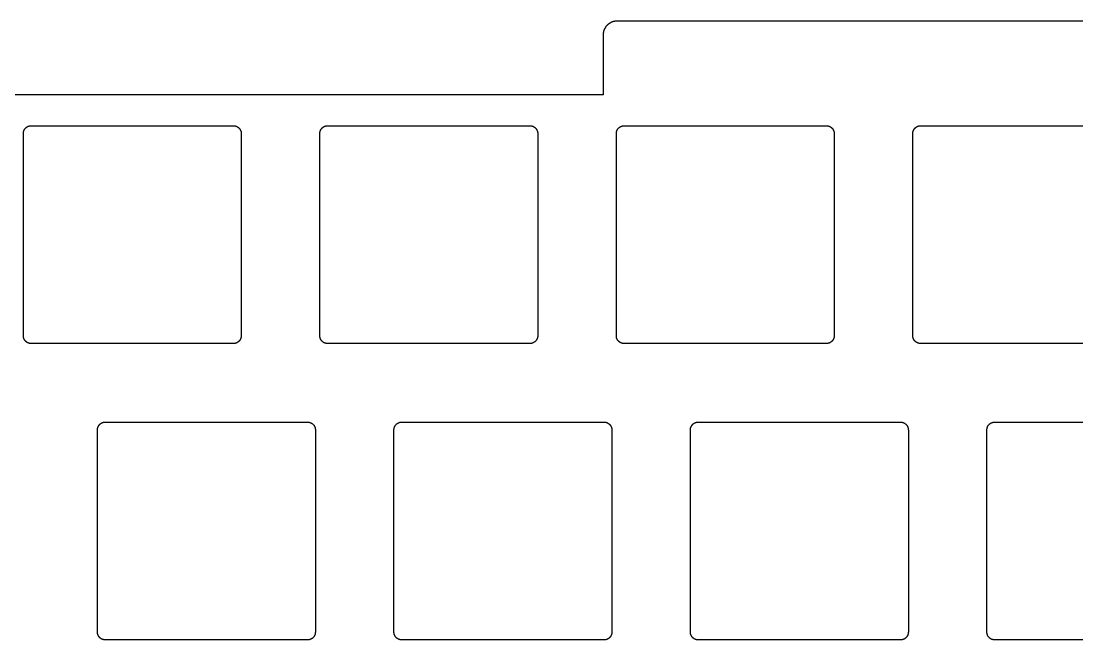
# Model space of a CAD drawing. Header units: millimetres. Extents: x 1 to 266, y -4 to 81.
# Drawn here: x 135.8 to 203.7, y 40.9 to 80.7 of the extents above; entities that cross this region are included whole.
import ezdxf

# ---------------------------------------------------------------- set-up
doc = ezdxf.new("R2010")
doc.units = ezdxf.units.MM
doc.layers.add('Layer 01', color=18, linetype='Continuous', true_color=0x000000)

msp = doc.modelspace()

# ---------------------------------------------------------------- linework, layer by layer
at = {"layer": 'Layer 01'}
for points in [[(174.12, 80.658), (174.101, 80.657), (174.08, 80.657), (174.06, 80.655), (174.04, 80.654), (174.019, 80.652), (173.998, 80.649), (173.978, 80.646), (173.957, 80.642), (173.936, 80.638), (173.915, 80.634), (173.894, 80.629), (173.873, 80.623), (173.852, 80.616), (173.831, 80.61), (173.81, 80.602), (173.789, 80.594), (173.768, 80.586), (173.748, 80.577), (173.727, 80.567), (173.707, 80.557), (173.687, 80.546), (173.667, 80.535), (173.647, 80.523), (173.628, 80.511), (173.609, 80.498), (173.59, 80.485), (173.571, 80.471), (173.553, 80.456), (173.535, 80.441), (173.518, 80.426), (173.501, 80.41), (173.484, 80.394), (173.468, 80.377), (173.452, 80.36), (173.437, 80.343), (173.422, 80.325), (173.407, 80.307), (173.393, 80.288), (173.38, 80.269), (173.367, 80.25), (173.355, 80.231), (173.343, 80.211), (173.332, 80.191), (173.321, 80.171), (173.311, 80.151), (173.301, 80.13), (173.292, 80.11), (173.284, 80.089), (173.276, 80.068), (173.268, 80.047), (173.262, 80.026), (173.255, 80.005), (173.25, 79.984), (173.244, 79.963), (173.24, 79.942), (173.236, 79.921), (173.232, 79.9), (173.229, 79.88), (173.226, 79.859), (173.224, 79.838), (173.223, 79.818), (173.221, 79.798), (173.221, 79.777), (173.221, 79.758)], [(237.121, 80.658), (174.12, 80.658)], [(173.221, 79.758), (173.221, 75.928), (93.671, 75.928), (93.671, 79.758)], [(135.971, 73.432), (135.971, 73.444), (135.972, 73.456), (135.972, 73.468), (135.974, 73.481), (135.975, 73.493), (135.977, 73.505), (135.979, 73.517), (135.981, 73.529), (135.983, 73.541), (135.986, 73.553), (135.989, 73.565), (135.993, 73.577), (135.996, 73.589), (136, 73.6), (136.005, 73.612), (136.009, 73.623), (136.014, 73.634), (136.019, 73.645), (136.024, 73.656), (136.03, 73.667), (136.035, 73.677), (136.042, 73.688), (136.048, 73.698), (136.055, 73.708), (136.062, 73.719), (136.069, 73.729), (136.076, 73.739), (136.084, 73.748), (136.092, 73.758), (136.101, 73.767), (136.109, 73.776), (136.117, 73.785), (136.126, 73.794), (136.135, 73.802), (136.144, 73.81), (136.154, 73.818), (136.163, 73.826), (136.173, 73.833), (136.183, 73.84), (136.193, 73.847), (136.203, 73.854), (136.214, 73.86), (136.224, 73.866), (136.235, 73.872), (136.246, 73.878), (136.257, 73.883), (136.268, 73.889), (136.28, 73.894), (136.291, 73.898), (136.303, 73.902), (136.314, 73.906), (136.326, 73.91), (136.337, 73.914), (136.349, 73.917), (136.361, 73.92), (136.373, 73.922), (136.385, 73.924), (136.397, 73.926), (136.409, 73.928), (136.421, 73.929), (136.434, 73.93), (136.446, 73.931), (136.458, 73.931), (136.471, 73.932)], [(135.971, 72.935), (135.971, 73.432)], [(136.471, 73.932), (149.47, 73.932)], [(149.47, 73.932), (149.483, 73.931), (149.495, 73.931), (149.507, 73.93), (149.52, 73.929), (149.532, 73.928), (149.544, 73.926), (149.556, 73.924), (149.568, 73.922), (149.58, 73.919), (149.592, 73.916), (149.604, 73.913), (149.616, 73.91), (149.628, 73.906), (149.639, 73.902), (149.651, 73.898), (149.662, 73.894), (149.673, 73.889), (149.684, 73.884), (149.695, 73.879), (149.706, 73.873), (149.716, 73.867), (149.727, 73.861), (149.737, 73.855), (149.747, 73.848), (149.758, 73.841), (149.768, 73.834), (149.777, 73.826), (149.787, 73.818), (149.797, 73.81), (149.806, 73.802), (149.815, 73.794), (149.824, 73.785), (149.833, 73.776), (149.841, 73.768), (149.849, 73.758), (149.857, 73.749), (149.864, 73.739), (149.872, 73.73), (149.879, 73.72), (149.886, 73.71), (149.893, 73.699), (149.899, 73.689), (149.905, 73.678), (149.911, 73.667), (149.917, 73.656), (149.922, 73.645), (149.928, 73.634), (149.932, 73.623), (149.937, 73.612), (149.941, 73.6), (149.945, 73.589), (149.949, 73.577), (149.953, 73.565), (149.956, 73.554), (149.958, 73.542), (149.961, 73.53), (149.963, 73.518), (149.965, 73.506), (149.967, 73.494), (149.968, 73.481), (149.969, 73.469), (149.97, 73.457), (149.97, 73.444), (149.97, 73.432)], [(149.97, 73.432), (149.97, 60.432)], [(155.021, 73.432), (155.021, 73.444), (155.022, 73.456), (155.022, 73.468), (155.024, 73.481), (155.025, 73.493), (155.027, 73.505), (155.029, 73.517), (155.031, 73.529), (155.033, 73.541), (155.036, 73.553), (155.039, 73.565), (155.043, 73.577), (155.046, 73.589), (155.05, 73.6), (155.055, 73.612), (155.059, 73.623), (155.064, 73.634), (155.069, 73.645), (155.074, 73.656), (155.08, 73.667), (155.085, 73.677), (155.092, 73.688), (155.098, 73.698), (155.105, 73.708), (155.112, 73.719), (155.119, 73.729), (155.126, 73.739), (155.134, 73.748), (155.142, 73.758), (155.151, 73.767), (155.159, 73.776), (155.167, 73.785), (155.176, 73.794), (155.185, 73.802), (155.194, 73.81), (155.204, 73.818), (155.213, 73.826), (155.223, 73.833), (155.233, 73.84), (155.243, 73.847), (155.253, 73.854), (155.264, 73.86), (155.274, 73.866), (155.285, 73.872), (155.296, 73.878), (155.307, 73.883), (155.318, 73.889), (155.33, 73.894), (155.341, 73.898), (155.353, 73.902), (155.364, 73.906), (155.376, 73.91), (155.387, 73.914), (155.399, 73.917), (155.411, 73.92), (155.423, 73.922), (155.435, 73.924), (155.447, 73.926), (155.459, 73.928), (155.471, 73.929), (155.484, 73.93), (155.496, 73.931), (155.508, 73.931), (155.521, 73.932)], [(155.021, 72.935), (155.021, 73.432)], [(155.521, 73.932), (168.52, 73.932)], [(168.52, 73.932), (168.533, 73.931), (168.545, 73.931), (168.557, 73.93), (168.57, 73.929), (168.582, 73.928), (168.594, 73.926), (168.606, 73.924), (168.618, 73.922), (168.63, 73.919), (168.642, 73.916), (168.654, 73.913), (168.666, 73.91), (168.678, 73.906), (168.689, 73.902), (168.701, 73.898), (168.712, 73.894), (168.723, 73.889), (168.734, 73.884), (168.745, 73.879), (168.756, 73.873), (168.766, 73.867), (168.777, 73.861), (168.787, 73.855), (168.797, 73.848), (168.808, 73.841), (168.818, 73.834), (168.827, 73.826), (168.837, 73.818), (168.847, 73.81), (168.856, 73.802), (168.865, 73.794), (168.874, 73.785), (168.883, 73.776), (168.891, 73.768), (168.899, 73.758), (168.907, 73.749), (168.914, 73.739), (168.922, 73.73), (168.929, 73.72), (168.936, 73.71), (168.943, 73.699), (168.949, 73.689), (168.955, 73.678), (168.961, 73.667), (168.967, 73.656), (168.972, 73.645), (168.978, 73.634), (168.982, 73.623), (168.987, 73.612), (168.991, 73.6), (168.995, 73.589), (168.999, 73.577), (169.003, 73.565), (169.006, 73.554), (169.008, 73.542), (169.011, 73.53), (169.013, 73.518), (169.015, 73.506), (169.017, 73.494), (169.018, 73.481), (169.019, 73.469), (169.02, 73.457), (169.02, 73.444), (169.02, 73.432)], [(169.02, 73.432), (169.02, 60.432)], [(174.071, 73.432), (174.071, 73.443), (174.072, 73.455), (174.072, 73.467), (174.073, 73.478), (174.074, 73.49), (174.076, 73.502), (174.078, 73.513), (174.08, 73.525), (174.082, 73.536), (174.085, 73.547), (174.087, 73.559), (174.091, 73.57), (174.094, 73.581), (174.098, 73.592), (174.102, 73.604), (174.106, 73.616), (174.111, 73.627), (174.116, 73.639), (174.121, 73.65), (174.127, 73.662), (174.133, 73.673), (174.139, 73.684), (174.146, 73.695), (174.152, 73.705), (174.16, 73.716), (174.167, 73.726), (174.175, 73.737), (174.183, 73.747), (174.191, 73.757), (174.2, 73.767), (174.209, 73.776), (174.217, 73.785), (174.226, 73.794), (174.236, 73.803), (174.245, 73.811), (174.255, 73.819), (174.265, 73.827), (174.275, 73.835), (174.285, 73.842), (174.295, 73.849), (174.306, 73.856), (174.317, 73.862), (174.328, 73.869), (174.34, 73.875), (174.351, 73.881), (174.364, 73.886), (174.376, 73.892), (174.387, 73.896), (174.398, 73.901), (174.409, 73.905), (174.42, 73.908), (174.431, 73.912), (174.443, 73.915), (174.454, 73.918), (174.465, 73.92), (174.477, 73.923), (174.488, 73.925), (174.5, 73.927), (174.512, 73.928), (174.523, 73.929), (174.535, 73.93), (174.547, 73.931), (174.559, 73.931), (174.571, 73.932)], [(174.071, 72.935), (174.071, 73.432)], [(174.571, 73.932), (187.57, 73.932)], [(187.57, 73.932), (187.583, 73.931), (187.595, 73.931), (187.607, 73.93), (187.62, 73.929), (187.632, 73.928), (187.644, 73.926), (187.656, 73.924), (187.668, 73.922), (187.68, 73.919), (187.692, 73.916), (187.704, 73.913), (187.716, 73.91), (187.728, 73.906), (187.739, 73.902), (187.751, 73.898), (187.762, 73.894), (187.773, 73.889), (187.784, 73.884), (187.795, 73.879), (187.806, 73.873), (187.816, 73.867), (187.827, 73.861), (187.837, 73.855), (187.847, 73.848), (187.858, 73.841), (187.868, 73.834), (187.877, 73.826), (187.887, 73.818), (187.897, 73.81), (187.906, 73.802), (187.915, 73.794), (187.924, 73.785), (187.933, 73.776), (187.941, 73.768), (187.949, 73.758), (187.957, 73.749), (187.964, 73.739), (187.972, 73.73), (187.979, 73.72), (187.986, 73.71), (187.993, 73.699), (187.999, 73.689), (188.005, 73.678), (188.011, 73.667), (188.017, 73.656), (188.022, 73.645), (188.028, 73.634), (188.032, 73.623), (188.037, 73.612), (188.041, 73.6), (188.045, 73.589), (188.049, 73.577), (188.053, 73.565), (188.056, 73.554), (188.058, 73.542), (188.061, 73.53), (188.063, 73.518), (188.065, 73.506), (188.067, 73.494), (188.068, 73.481), (188.069, 73.469), (188.07, 73.457), (188.07, 73.444), (188.07, 73.432)], [(188.07, 73.432), (188.07, 60.432)], [(193.121, 73.432), (193.121, 73.443), (193.122, 73.455), (193.122, 73.467), (193.123, 73.478), (193.124, 73.49), (193.126, 73.502), (193.128, 73.513), (193.13, 73.525), (193.132, 73.536), (193.135, 73.547), (193.137, 73.559), (193.141, 73.57), (193.144, 73.581), (193.148, 73.592), (193.152, 73.604), (193.156, 73.616), (193.161, 73.627), (193.166, 73.639), (193.171, 73.65), (193.177, 73.662), (193.183, 73.673), (193.189, 73.684), (193.196, 73.695), (193.202, 73.705), (193.21, 73.716), (193.217, 73.726), (193.225, 73.737), (193.233, 73.747), (193.241, 73.757), (193.25, 73.767), (193.259, 73.776), (193.267, 73.785), (193.276, 73.794), (193.286, 73.803), (193.295, 73.811), (193.305, 73.819), (193.315, 73.827), (193.325, 73.835), (193.335, 73.842), (193.345, 73.849), (193.356, 73.856), (193.367, 73.862), (193.378, 73.869), (193.39, 73.875), (193.401, 73.881), (193.414, 73.886), (193.426, 73.892), (193.437, 73.896), (193.448, 73.901), (193.459, 73.905), (193.47, 73.908), (193.481, 73.912), (193.493, 73.915), (193.504, 73.918), (193.515, 73.92), (193.527, 73.923), (193.538, 73.925), (193.55, 73.927), (193.562, 73.928), (193.573, 73.929), (193.585, 73.93), (193.597, 73.931), (193.609, 73.931), (193.621, 73.932)], [(193.121, 72.935), (193.121, 73.432)], [(193.621, 73.932), (206.62, 73.932)], [(135.971, 60.929), (135.971, 72.935)], [(155.021, 60.929), (155.021, 72.935)], [(174.071, 60.929), (174.071, 72.935)], [(193.121, 60.929), (193.121, 72.935)], [(135.971, 60.432), (135.971, 60.929)], [(136.471, 59.932), (136.459, 59.933), (136.446, 59.933), (136.434, 59.934), (136.422, 59.935), (136.41, 59.936), (136.398, 59.938), (136.385, 59.94), (136.373, 59.942), (136.361, 59.945), (136.349, 59.948), (136.337, 59.951), (136.326, 59.954), (136.314, 59.958), (136.302, 59.962), (136.291, 59.966), (136.28, 59.97), (136.269, 59.975), (136.257, 59.98), (136.247, 59.985), (136.236, 59.991), (136.225, 59.997), (136.215, 60.003), (136.204, 60.009), (136.194, 60.016), (136.184, 60.023), (136.174, 60.03), (136.164, 60.038), (136.154, 60.046), (136.145, 60.054), (136.135, 60.062), (136.126, 60.07), (136.117, 60.079), (136.109, 60.088), (136.101, 60.096), (136.093, 60.106), (136.085, 60.115), (136.077, 60.125), (136.07, 60.134), (136.062, 60.144), (136.056, 60.154), (136.049, 60.165), (136.042, 60.175), (136.036, 60.186), (136.03, 60.197), (136.025, 60.208), (136.019, 60.219), (136.014, 60.23), (136.009, 60.241), (136.004, 60.252), (136, 60.264), (135.996, 60.275), (135.992, 60.287), (135.989, 60.299), (135.986, 60.31), (135.983, 60.322), (135.981, 60.334), (135.978, 60.346), (135.976, 60.358), (135.975, 60.37), (135.973, 60.383), (135.972, 60.395), (135.972, 60.407), (135.971, 60.42), (135.971, 60.432)], [(149.97, 60.432), (149.97, 60.42), (149.97, 60.408), (149.969, 60.396), (149.968, 60.383), (149.967, 60.371), (149.965, 60.359), (149.963, 60.347), (149.961, 60.335), (149.958, 60.323), (149.955, 60.311), (149.952, 60.299), (149.949, 60.287), (149.945, 60.275), (149.941, 60.264), (149.937, 60.252), (149.932, 60.241), (149.928, 60.23), (149.923, 60.219), (149.917, 60.208), (149.912, 60.197), (149.906, 60.187), (149.9, 60.176), (149.894, 60.166), (149.887, 60.156), (149.88, 60.145), (149.873, 60.135), (149.865, 60.125), (149.857, 60.116), (149.849, 60.106), (149.841, 60.097), (149.833, 60.088), (149.824, 60.079), (149.815, 60.07), (149.806, 60.062), (149.797, 60.054), (149.788, 60.046), (149.778, 60.038), (149.769, 60.031), (149.759, 60.024), (149.749, 60.017), (149.738, 60.01), (149.728, 60.004), (149.717, 59.998), (149.706, 59.992), (149.695, 59.986), (149.684, 59.981), (149.673, 59.975), (149.662, 59.97), (149.65, 59.966), (149.639, 59.962), (149.627, 59.958), (149.616, 59.954), (149.604, 59.95), (149.592, 59.947), (149.581, 59.944), (149.569, 59.942), (149.557, 59.94), (149.545, 59.938), (149.532, 59.936), (149.52, 59.935), (149.508, 59.934), (149.496, 59.933), (149.483, 59.933), (149.47, 59.932)], [(155.021, 60.432), (155.021, 60.929)], [(155.521, 59.932), (155.509, 59.933), (155.496, 59.933), (155.484, 59.934), (155.472, 59.935), (155.46, 59.936), (155.448, 59.938), (155.435, 59.94), (155.423, 59.942), (155.411, 59.945), (155.399, 59.948), (155.387, 59.951), (155.376, 59.954), (155.364, 59.958), (155.352, 59.962), (155.341, 59.966), (155.33, 59.97), (155.319, 59.975), (155.307, 59.98), (155.297, 59.985), (155.286, 59.991), (155.275, 59.997), (155.265, 60.003), (155.254, 60.009), (155.244, 60.016), (155.234, 60.023), (155.224, 60.03), (155.214, 60.038), (155.204, 60.046), (155.195, 60.054), (155.185, 60.062), (155.176, 60.07), (155.167, 60.079), (155.159, 60.088), (155.151, 60.096), (155.143, 60.106), (155.135, 60.115), (155.127, 60.125), (155.12, 60.134), (155.112, 60.144), (155.106, 60.154), (155.099, 60.165), (155.092, 60.175), (155.086, 60.186), (155.08, 60.197), (155.075, 60.208), (155.069, 60.219), (155.064, 60.23), (155.059, 60.241), (155.054, 60.252), (155.05, 60.264), (155.046, 60.275), (155.042, 60.287), (155.039, 60.299), (155.036, 60.31), (155.033, 60.322), (155.031, 60.334), (155.028, 60.346), (155.026, 60.358), (155.025, 60.37), (155.023, 60.383), (155.022, 60.395), (155.022, 60.407), (155.021, 60.42), (155.021, 60.432)], [(169.02, 60.432), (169.02, 60.42), (169.02, 60.408), (169.019, 60.396), (169.018, 60.383), (169.017, 60.371), (169.015, 60.359), (169.013, 60.347), (169.011, 60.335), (169.008, 60.323), (169.005, 60.311), (169.002, 60.299), (168.999, 60.287), (168.995, 60.275), (168.991, 60.264), (168.987, 60.252), (168.982, 60.241), (168.978, 60.23), (168.973, 60.219), (168.967, 60.208), (168.962, 60.197), (168.956, 60.187), (168.95, 60.176), (168.944, 60.166), (168.937, 60.156), (168.93, 60.145), (168.923, 60.135), (168.915, 60.125), (168.907, 60.116), (168.899, 60.106), (168.891, 60.097), (168.883, 60.088), (168.874, 60.079), (168.865, 60.07), (168.856, 60.062), (168.847, 60.054), (168.838, 60.046), (168.828, 60.038), (168.819, 60.031), (168.809, 60.024), (168.799, 60.017), (168.788, 60.01), (168.778, 60.004), (168.767, 59.998), (168.756, 59.992), (168.745, 59.986), (168.734, 59.981), (168.723, 59.975), (168.712, 59.97), (168.7, 59.966), (168.689, 59.962), (168.677, 59.958), (168.666, 59.954), (168.654, 59.95), (168.642, 59.947), (168.631, 59.944), (168.619, 59.942), (168.607, 59.94), (168.595, 59.938), (168.582, 59.936), (168.57, 59.935), (168.558, 59.934), (168.546, 59.933), (168.533, 59.933), (168.52, 59.932)], [(174.071, 60.432), (174.071, 60.929)], [(174.571, 59.932), (174.559, 59.933), (174.546, 59.933), (174.534, 59.934), (174.522, 59.935), (174.51, 59.936), (174.498, 59.938), (174.485, 59.94), (174.473, 59.942), (174.461, 59.945), (174.449, 59.948), (174.437, 59.951), (174.426, 59.954), (174.414, 59.958), (174.402, 59.962), (174.391, 59.966), (174.38, 59.97), (174.369, 59.975), (174.357, 59.98), (174.347, 59.985), (174.336, 59.991), (174.325, 59.997), (174.315, 60.003), (174.304, 60.009), (174.294, 60.016), (174.284, 60.023), (174.274, 60.03), (174.264, 60.038), (174.254, 60.046), (174.245, 60.054), (174.235, 60.062), (174.226, 60.07), (174.217, 60.079), (174.209, 60.088), (174.201, 60.096), (174.193, 60.106), (174.185, 60.115), (174.177, 60.125), (174.17, 60.134), (174.162, 60.144), (174.156, 60.154), (174.149, 60.165), (174.142, 60.175), (174.136, 60.186), (174.13, 60.197), (174.125, 60.208), (174.119, 60.219), (174.114, 60.23), (174.109, 60.241), (174.104, 60.252), (174.1, 60.264), (174.096, 60.275), (174.092, 60.287), (174.089, 60.299), (174.086, 60.31), (174.083, 60.322), (174.081, 60.334), (174.078, 60.346), (174.076, 60.358), (174.075, 60.37), (174.073, 60.383), (174.072, 60.395), (174.072, 60.407), (174.071, 60.42), (174.071, 60.432)], [(188.07, 60.432), (188.07, 60.42), (188.07, 60.408), (188.069, 60.396), (188.068, 60.383), (188.067, 60.371), (188.065, 60.359), (188.063, 60.347), (188.061, 60.335), (188.058, 60.323), (188.055, 60.311), (188.052, 60.299), (188.049, 60.287), (188.045, 60.275), (188.041, 60.264), (188.037, 60.252), (188.032, 60.241), (188.028, 60.23), (188.023, 60.219), (188.017, 60.208), (188.012, 60.197), (188.006, 60.187), (188, 60.176), (187.994, 60.166), (187.987, 60.156), (187.98, 60.145), (187.973, 60.135), (187.965, 60.125), (187.957, 60.116), (187.949, 60.106), (187.941, 60.097), (187.933, 60.088), (187.924, 60.079), (187.915, 60.07), (187.906, 60.062), (187.897, 60.054), (187.888, 60.046), (187.878, 60.038), (187.869, 60.031), (187.859, 60.024), (187.849, 60.017), (187.838, 60.01), (187.828, 60.004), (187.817, 59.998), (187.806, 59.992), (187.795, 59.986), (187.784, 59.981), (187.773, 59.975), (187.762, 59.97), (187.75, 59.966), (187.739, 59.962), (187.727, 59.958), (187.716, 59.954), (187.704, 59.95), (187.692, 59.947), (187.681, 59.944), (187.669, 59.942), (187.657, 59.94), (187.645, 59.938), (187.632, 59.936), (187.62, 59.935), (187.608, 59.934), (187.596, 59.933), (187.583, 59.933), (187.57, 59.932)], [(193.121, 60.432), (193.121, 60.929)], [(193.621, 59.932), (193.609, 59.933), (193.598, 59.933), (193.586, 59.934), (193.574, 59.935), (193.563, 59.936), (193.551, 59.937), (193.539, 59.939), (193.528, 59.941), (193.516, 59.943), (193.505, 59.946), (193.494, 59.949), (193.483, 59.952), (193.471, 59.955), (193.46, 59.959), (193.449, 59.963), (193.437, 59.968), (193.425, 59.972), (193.414, 59.977), (193.402, 59.983), (193.391, 59.988), (193.38, 59.994), (193.369, 60), (193.358, 60.007), (193.347, 60.014), (193.337, 60.021), (193.326, 60.028), (193.316, 60.036), (193.306, 60.044), (193.296, 60.053), (193.286, 60.061), (193.277, 60.07), (193.267, 60.079), (193.259, 60.088), (193.25, 60.097), (193.242, 60.107), (193.234, 60.116), (193.226, 60.126), (193.218, 60.136), (193.211, 60.146), (193.204, 60.157), (193.197, 60.168), (193.19, 60.178), (193.184, 60.19), (193.178, 60.201), (193.172, 60.213), (193.166, 60.225), (193.161, 60.237), (193.156, 60.248), (193.152, 60.259), (193.148, 60.27), (193.144, 60.281), (193.141, 60.293), (193.138, 60.304), (193.135, 60.315), (193.132, 60.327), (193.13, 60.338), (193.128, 60.35), (193.126, 60.361), (193.124, 60.373), (193.123, 60.385), (193.122, 60.397), (193.122, 60.408), (193.121, 60.42), (193.121, 60.432)], [(149.47, 59.932), (136.471, 59.932)], [(168.52, 59.932), (155.521, 59.932)], [(187.57, 59.932), (174.571, 59.932)], [(206.62, 59.932), (193.621, 59.932)], [(140.732, 54.382), (140.732, 54.394), (140.733, 54.406), (140.734, 54.418), (140.735, 54.431), (140.736, 54.443), (140.738, 54.455), (140.74, 54.467), (140.742, 54.479), (140.745, 54.491), (140.747, 54.503), (140.751, 54.515), (140.754, 54.527), (140.758, 54.539), (140.762, 54.55), (140.766, 54.562), (140.77, 54.573), (140.775, 54.584), (140.78, 54.595), (140.785, 54.606), (140.791, 54.617), (140.797, 54.627), (140.803, 54.638), (140.809, 54.648), (140.816, 54.658), (140.823, 54.669), (140.83, 54.679), (140.838, 54.689), (140.845, 54.698), (140.853, 54.708), (140.862, 54.717), (140.87, 54.726), (140.879, 54.735), (140.887, 54.744), (140.896, 54.752), (140.905, 54.76), (140.915, 54.768), (140.924, 54.776), (140.934, 54.783), (140.944, 54.79), (140.954, 54.797), (140.965, 54.804), (140.975, 54.81), (140.986, 54.816), (140.996, 54.822), (141.007, 54.828), (141.018, 54.833), (141.03, 54.839), (141.041, 54.844), (141.052, 54.848), (141.064, 54.852), (141.075, 54.856), (141.087, 54.86), (141.099, 54.864), (141.11, 54.867), (141.122, 54.87), (141.134, 54.872), (141.146, 54.874), (141.158, 54.876), (141.17, 54.878), (141.183, 54.879), (141.195, 54.88), (141.207, 54.881), (141.22, 54.881), (141.232, 54.882)], [(140.732, 53.892), (140.732, 54.382)], [(141.232, 54.882), (154.233, 54.882)], [(154.233, 54.882), (154.245, 54.881), (154.257, 54.881), (154.27, 54.88), (154.282, 54.879), (154.294, 54.878), (154.306, 54.876), (154.319, 54.874), (154.331, 54.872), (154.343, 54.869), (154.355, 54.866), (154.366, 54.863), (154.378, 54.86), (154.39, 54.856), (154.401, 54.852), (154.413, 54.848), (154.424, 54.844), (154.435, 54.839), (154.446, 54.834), (154.457, 54.829), (154.468, 54.823), (154.479, 54.817), (154.489, 54.811), (154.5, 54.805), (154.51, 54.798), (154.52, 54.791), (154.53, 54.784), (154.54, 54.776), (154.55, 54.768), (154.559, 54.76), (154.569, 54.752), (154.578, 54.744), (154.586, 54.735), (154.595, 54.726), (154.603, 54.718), (154.611, 54.708), (154.619, 54.699), (154.627, 54.689), (154.634, 54.68), (154.641, 54.67), (154.648, 54.66), (154.655, 54.649), (154.662, 54.639), (154.668, 54.628), (154.674, 54.617), (154.679, 54.606), (154.685, 54.595), (154.69, 54.584), (154.695, 54.573), (154.699, 54.562), (154.704, 54.55), (154.708, 54.539), (154.711, 54.527), (154.715, 54.515), (154.718, 54.504), (154.721, 54.492), (154.723, 54.48), (154.726, 54.468), (154.728, 54.456), (154.729, 54.444), (154.731, 54.431), (154.732, 54.419), (154.732, 54.407), (154.733, 54.394), (154.733, 54.382)], [(154.733, 54.382), (154.733, 53.889)], [(159.782, 54.382), (159.782, 54.394), (159.783, 54.406), (159.784, 54.418), (159.785, 54.431), (159.786, 54.443), (159.788, 54.455), (159.79, 54.467), (159.792, 54.479), (159.795, 54.491), (159.797, 54.503), (159.801, 54.515), (159.804, 54.527), (159.808, 54.539), (159.812, 54.55), (159.816, 54.562), (159.82, 54.573), (159.825, 54.584), (159.83, 54.595), (159.835, 54.606), (159.841, 54.617), (159.847, 54.627), (159.853, 54.638), (159.859, 54.648), (159.866, 54.658), (159.873, 54.669), (159.88, 54.679), (159.888, 54.689), (159.895, 54.698), (159.903, 54.708), (159.912, 54.717), (159.92, 54.726), (159.929, 54.735), (159.937, 54.744), (159.946, 54.752), (159.955, 54.76), (159.965, 54.768), (159.974, 54.776), (159.984, 54.783), (159.994, 54.79), (160.004, 54.797), (160.015, 54.804), (160.025, 54.81), (160.036, 54.816), (160.046, 54.822), (160.057, 54.828), (160.068, 54.833), (160.08, 54.839), (160.091, 54.844), (160.102, 54.848), (160.114, 54.852), (160.125, 54.856), (160.137, 54.86), (160.149, 54.864), (160.16, 54.867), (160.172, 54.87), (160.184, 54.872), (160.196, 54.874), (160.208, 54.876), (160.22, 54.878), (160.233, 54.879), (160.245, 54.88), (160.257, 54.881), (160.27, 54.881), (160.282, 54.882)], [(159.782, 53.892), (159.782, 54.382)], [(160.282, 54.882), (173.283, 54.882)], [(173.283, 54.882), (173.295, 54.881), (173.306, 54.881), (173.318, 54.88), (173.33, 54.879), (173.341, 54.878), (173.353, 54.877), (173.364, 54.875), (173.376, 54.873), (173.387, 54.871), (173.399, 54.868), (173.41, 54.865), (173.421, 54.862), (173.432, 54.859), (173.444, 54.855), (173.455, 54.851), (173.467, 54.846), (173.479, 54.842), (173.49, 54.837), (173.502, 54.831), (173.513, 54.826), (173.524, 54.82), (173.535, 54.814), (173.546, 54.807), (173.556, 54.8), (173.567, 54.793), (173.578, 54.786), (173.588, 54.778), (173.598, 54.77), (173.608, 54.761), (173.618, 54.753), (173.627, 54.744), (173.636, 54.735), (173.645, 54.726), (173.654, 54.717), (173.662, 54.707), (173.67, 54.698), (173.678, 54.688), (173.686, 54.678), (173.693, 54.668), (173.7, 54.657), (173.707, 54.646), (173.714, 54.636), (173.72, 54.624), (173.726, 54.613), (173.732, 54.601), (173.738, 54.589), (173.743, 54.577), (173.748, 54.566), (173.752, 54.555), (173.756, 54.544), (173.76, 54.533), (173.763, 54.521), (173.766, 54.51), (173.769, 54.499), (173.772, 54.487), (173.774, 54.476), (173.776, 54.464), (173.778, 54.453), (173.779, 54.441), (173.781, 54.429), (173.782, 54.417), (173.782, 54.406), (173.783, 54.394), (173.783, 54.382)], [(173.783, 54.382), (173.783, 53.889)], [(178.832, 54.382), (178.832, 54.394), (178.833, 54.406), (178.834, 54.418), (178.835, 54.431), (178.836, 54.443), (178.838, 54.455), (178.84, 54.467), (178.842, 54.479), (178.845, 54.491), (178.847, 54.503), (178.851, 54.515), (178.854, 54.527), (178.858, 54.539), (178.862, 54.55), (178.866, 54.562), (178.87, 54.573), (178.875, 54.584), (178.88, 54.595), (178.885, 54.606), (178.891, 54.617), (178.897, 54.627), (178.903, 54.638), (178.909, 54.648), (178.916, 54.658), (178.923, 54.669), (178.93, 54.679), (178.938, 54.689), (178.945, 54.698), (178.953, 54.708), (178.962, 54.717), (178.97, 54.726), (178.979, 54.735), (178.987, 54.744), (178.996, 54.752), (179.005, 54.76), (179.015, 54.768), (179.024, 54.776), (179.034, 54.783), (179.044, 54.79), (179.054, 54.797), (179.065, 54.804), (179.075, 54.81), (179.086, 54.816), (179.096, 54.822), (179.107, 54.828), (179.118, 54.833), (179.13, 54.839), (179.141, 54.844), (179.152, 54.848), (179.164, 54.852), (179.175, 54.856), (179.187, 54.86), (179.199, 54.864), (179.21, 54.867), (179.222, 54.87), (179.234, 54.872), (179.246, 54.874), (179.258, 54.876), (179.27, 54.878), (179.283, 54.879), (179.295, 54.88), (179.307, 54.881), (179.32, 54.881), (179.332, 54.882)], [(178.832, 53.892), (178.832, 54.382)], [(179.332, 54.882), (192.333, 54.882)], [(192.333, 54.882), (192.345, 54.881), (192.356, 54.881), (192.368, 54.88), (192.38, 54.879), (192.391, 54.878), (192.403, 54.877), (192.414, 54.875), (192.426, 54.873), (192.437, 54.871), (192.449, 54.868), (192.46, 54.865), (192.471, 54.862), (192.482, 54.859), (192.494, 54.855), (192.505, 54.851), (192.517, 54.846), (192.529, 54.842), (192.54, 54.837), (192.552, 54.831), (192.563, 54.826), (192.574, 54.82), (192.585, 54.814), (192.596, 54.807), (192.606, 54.8), (192.617, 54.793), (192.628, 54.786), (192.638, 54.778), (192.648, 54.77), (192.658, 54.761), (192.668, 54.753), (192.677, 54.744), (192.686, 54.735), (192.695, 54.726), (192.704, 54.717), (192.712, 54.707), (192.72, 54.698), (192.728, 54.688), (192.736, 54.678), (192.743, 54.668), (192.75, 54.657), (192.757, 54.646), (192.764, 54.636), (192.77, 54.624), (192.776, 54.613), (192.782, 54.601), (192.788, 54.589), (192.793, 54.577), (192.798, 54.566), (192.802, 54.555), (192.806, 54.544), (192.81, 54.533), (192.813, 54.521), (192.816, 54.51), (192.819, 54.499), (192.822, 54.487), (192.824, 54.476), (192.826, 54.464), (192.828, 54.453), (192.829, 54.441), (192.831, 54.429), (192.832, 54.417), (192.832, 54.406), (192.833, 54.394), (192.833, 54.382)], [(192.833, 54.382), (192.833, 53.889)], [(197.882, 54.382), (197.882, 54.393), (197.883, 54.405), (197.883, 54.417), (197.884, 54.428), (197.886, 54.44), (197.887, 54.452), (197.889, 54.463), (197.891, 54.475), (197.893, 54.486), (197.896, 54.497), (197.899, 54.509), (197.902, 54.52), (197.905, 54.531), (197.909, 54.542), (197.913, 54.554), (197.917, 54.566), (197.922, 54.577), (197.927, 54.589), (197.932, 54.6), (197.938, 54.612), (197.944, 54.623), (197.95, 54.634), (197.957, 54.645), (197.964, 54.655), (197.971, 54.666), (197.978, 54.676), (197.986, 54.687), (197.994, 54.697), (198.003, 54.707), (198.011, 54.717), (198.02, 54.726), (198.029, 54.735), (198.038, 54.744), (198.047, 54.753), (198.056, 54.761), (198.066, 54.769), (198.076, 54.777), (198.086, 54.785), (198.096, 54.792), (198.107, 54.799), (198.117, 54.806), (198.128, 54.812), (198.139, 54.819), (198.151, 54.825), (198.163, 54.831), (198.175, 54.836), (198.187, 54.842), (198.198, 54.846), (198.209, 54.851), (198.22, 54.855), (198.231, 54.858), (198.242, 54.862), (198.254, 54.865), (198.265, 54.868), (198.276, 54.87), (198.288, 54.873), (198.299, 54.875), (198.311, 54.877), (198.323, 54.878), (198.334, 54.879), (198.346, 54.88), (198.358, 54.881), (198.37, 54.881), (198.382, 54.882)], [(197.882, 53.892), (197.882, 54.382)], [(198.382, 54.882), (211.383, 54.882)], [(140.732, 41.872), (140.732, 53.892)], [(154.733, 53.889), (154.733, 41.875)], [(159.782, 41.872), (159.782, 53.892)], [(173.783, 53.889), (173.783, 41.875)], [(178.832, 41.872), (178.832, 53.892)], [(192.833, 53.889), (192.833, 41.875)], [(197.882, 41.872), (197.882, 53.892)], [(140.732, 41.382), (140.732, 41.872)], [(141.232, 40.882), (141.22, 40.883), (141.208, 40.883), (141.195, 40.884), (141.183, 40.885), (141.171, 40.886), (141.159, 40.888), (141.147, 40.89), (141.134, 40.892), (141.122, 40.895), (141.11, 40.898), (141.099, 40.901), (141.087, 40.904), (141.075, 40.908), (141.064, 40.912), (141.052, 40.916), (141.041, 40.92), (141.03, 40.925), (141.019, 40.93), (141.008, 40.935), (140.997, 40.941), (140.986, 40.947), (140.976, 40.953), (140.966, 40.959), (140.955, 40.966), (140.945, 40.973), (140.935, 40.98), (140.925, 40.988), (140.915, 40.996), (140.906, 41.004), (140.897, 41.012), (140.887, 41.02), (140.879, 41.029), (140.87, 41.038), (140.862, 41.046), (140.854, 41.056), (140.846, 41.065), (140.838, 41.075), (140.831, 41.084), (140.824, 41.094), (140.817, 41.104), (140.81, 41.115), (140.804, 41.125), (140.797, 41.136), (140.791, 41.147), (140.786, 41.158), (140.78, 41.169), (140.775, 41.18), (140.77, 41.191), (140.766, 41.202), (140.761, 41.214), (140.757, 41.225), (140.754, 41.237), (140.75, 41.249), (140.747, 41.26), (140.744, 41.272), (140.742, 41.284), (140.739, 41.296), (140.738, 41.308), (140.736, 41.32), (140.735, 41.333), (140.734, 41.345), (140.733, 41.357), (140.732, 41.37), (140.732, 41.382)], [(154.733, 41.382), (154.733, 41.37), (154.732, 41.358), (154.731, 41.346), (154.73, 41.333), (154.729, 41.321), (154.727, 41.309), (154.725, 41.297), (154.723, 41.285), (154.721, 41.273), (154.718, 41.261), (154.715, 41.249), (154.711, 41.237), (154.707, 41.225), (154.704, 41.214), (154.699, 41.202), (154.695, 41.191), (154.69, 41.18), (154.685, 41.169), (154.68, 41.158), (154.674, 41.147), (154.668, 41.137), (154.662, 41.126), (154.656, 41.116), (154.649, 41.106), (154.642, 41.095), (154.635, 41.085), (154.628, 41.075), (154.62, 41.066), (154.612, 41.056), (154.603, 41.047), (154.595, 41.038), (154.586, 41.029), (154.578, 41.02), (154.569, 41.012), (154.56, 41.004), (154.55, 40.996), (154.541, 40.988), (154.531, 40.981), (154.521, 40.974), (154.511, 40.967), (154.501, 40.96), (154.49, 40.954), (154.479, 40.948), (154.469, 40.942), (154.458, 40.936), (154.447, 40.931), (154.436, 40.925), (154.424, 40.92), (154.413, 40.916), (154.401, 40.912), (154.39, 40.908), (154.378, 40.904), (154.367, 40.9), (154.355, 40.897), (154.343, 40.894), (154.331, 40.892), (154.319, 40.89), (154.307, 40.888), (154.295, 40.886), (154.283, 40.885), (154.27, 40.884), (154.258, 40.883), (154.245, 40.883), (154.233, 40.882)], [(154.733, 41.875), (154.733, 41.382)], [(159.782, 41.382), (159.782, 41.872)], [(160.282, 40.882), (160.27, 40.883), (160.258, 40.883), (160.245, 40.884), (160.233, 40.885), (160.221, 40.886), (160.209, 40.888), (160.197, 40.89), (160.184, 40.892), (160.172, 40.895), (160.16, 40.898), (160.149, 40.901), (160.137, 40.904), (160.125, 40.908), (160.114, 40.912), (160.102, 40.916), (160.091, 40.92), (160.08, 40.925), (160.069, 40.93), (160.058, 40.935), (160.047, 40.941), (160.036, 40.947), (160.026, 40.953), (160.016, 40.959), (160.005, 40.966), (159.995, 40.973), (159.985, 40.98), (159.975, 40.988), (159.965, 40.996), (159.956, 41.004), (159.947, 41.012), (159.937, 41.02), (159.929, 41.029), (159.92, 41.038), (159.912, 41.046), (159.904, 41.056), (159.896, 41.065), (159.888, 41.075), (159.881, 41.084), (159.874, 41.094), (159.867, 41.104), (159.86, 41.115), (159.854, 41.125), (159.847, 41.136), (159.841, 41.147), (159.836, 41.158), (159.83, 41.169), (159.825, 41.18), (159.82, 41.191), (159.816, 41.202), (159.811, 41.214), (159.807, 41.225), (159.804, 41.237), (159.8, 41.249), (159.797, 41.26), (159.794, 41.272), (159.792, 41.284), (159.789, 41.296), (159.788, 41.308), (159.786, 41.32), (159.785, 41.333), (159.784, 41.345), (159.783, 41.357), (159.782, 41.37), (159.782, 41.382)], [(173.783, 41.382), (173.783, 41.371), (173.782, 41.359), (173.782, 41.347), (173.781, 41.336), (173.779, 41.324), (173.778, 41.312), (173.776, 41.301), (173.774, 41.289), (173.772, 41.278), (173.769, 41.267), (173.766, 41.255), (173.763, 41.244), (173.76, 41.233), (173.756, 41.222), (173.752, 41.21), (173.748, 41.198), (173.743, 41.187), (173.738, 41.175), (173.733, 41.164), (173.727, 41.152), (173.721, 41.141), (173.715, 41.13), (173.708, 41.119), (173.702, 41.109), (173.694, 41.098), (173.687, 41.088), (173.679, 41.077), (173.671, 41.067), (173.663, 41.057), (173.654, 41.047), (173.645, 41.038), (173.636, 41.029), (173.627, 41.02), (173.618, 41.011), (173.609, 41.003), (173.599, 40.995), (173.589, 40.987), (173.579, 40.979), (173.569, 40.972), (173.558, 40.965), (173.548, 40.958), (173.537, 40.952), (173.526, 40.945), (173.514, 40.939), (173.503, 40.933), (173.49, 40.928), (173.478, 40.922), (173.467, 40.918), (173.456, 40.913), (173.445, 40.909), (173.434, 40.906), (173.423, 40.902), (173.411, 40.899), (173.4, 40.896), (173.389, 40.894), (173.377, 40.891), (173.366, 40.889), (173.354, 40.887), (173.342, 40.886), (173.331, 40.885), (173.319, 40.884), (173.307, 40.883), (173.295, 40.883), (173.283, 40.882)], [(173.783, 41.875), (173.783, 41.382)], [(178.832, 41.382), (178.832, 41.872)], [(179.332, 40.882), (179.32, 40.883), (179.308, 40.883), (179.295, 40.884), (179.283, 40.885), (179.271, 40.886), (179.259, 40.888), (179.247, 40.89), (179.234, 40.892), (179.222, 40.895), (179.21, 40.898), (179.199, 40.901), (179.187, 40.904), (179.175, 40.908), (179.164, 40.912), (179.152, 40.916), (179.141, 40.92), (179.13, 40.925), (179.119, 40.93), (179.108, 40.935), (179.097, 40.941), (179.086, 40.947), (179.076, 40.953), (179.066, 40.959), (179.055, 40.966), (179.045, 40.973), (179.035, 40.98), (179.025, 40.988), (179.015, 40.996), (179.006, 41.004), (178.997, 41.012), (178.987, 41.02), (178.979, 41.029), (178.97, 41.038), (178.962, 41.046), (178.954, 41.056), (178.946, 41.065), (178.938, 41.075), (178.931, 41.084), (178.924, 41.094), (178.917, 41.104), (178.91, 41.115), (178.904, 41.125), (178.897, 41.136), (178.891, 41.147), (178.886, 41.158), (178.88, 41.169), (178.875, 41.18), (178.87, 41.191), (178.866, 41.202), (178.861, 41.214), (178.857, 41.225), (178.854, 41.237), (178.85, 41.249), (178.847, 41.26), (178.844, 41.272), (178.842, 41.284), (178.839, 41.296), (178.838, 41.308), (178.836, 41.32), (178.835, 41.333), (178.834, 41.345), (178.833, 41.357), (178.832, 41.37), (178.832, 41.382)], [(192.833, 41.382), (192.833, 41.371), (192.832, 41.359), (192.832, 41.347), (192.831, 41.336), (192.829, 41.324), (192.828, 41.312), (192.826, 41.301), (192.824, 41.289), (192.822, 41.278), (192.819, 41.267), (192.816, 41.255), (192.813, 41.244), (192.81, 41.233), (192.806, 41.222), (192.802, 41.21), (192.798, 41.198), (192.793, 41.187), (192.788, 41.175), (192.783, 41.164), (192.777, 41.152), (192.771, 41.141), (192.765, 41.13), (192.758, 41.119), (192.752, 41.109), (192.744, 41.098), (192.737, 41.088), (192.729, 41.077), (192.721, 41.067), (192.713, 41.057), (192.704, 41.047), (192.695, 41.038), (192.686, 41.029), (192.677, 41.02), (192.668, 41.011), (192.659, 41.003), (192.649, 40.995), (192.639, 40.987), (192.629, 40.979), (192.619, 40.972), (192.608, 40.965), (192.598, 40.958), (192.587, 40.952), (192.576, 40.945), (192.564, 40.939), (192.553, 40.933), (192.54, 40.928), (192.528, 40.922), (192.517, 40.918), (192.506, 40.913), (192.495, 40.909), (192.484, 40.906), (192.473, 40.902), (192.461, 40.899), (192.45, 40.896), (192.439, 40.894), (192.427, 40.891), (192.416, 40.889), (192.404, 40.887), (192.392, 40.886), (192.381, 40.885), (192.369, 40.884), (192.357, 40.883), (192.345, 40.883), (192.333, 40.882)], [(192.833, 41.875), (192.833, 41.382)], [(197.882, 41.382), (197.882, 41.872)], [(198.382, 40.882), (198.37, 40.883), (198.359, 40.883), (198.347, 40.884), (198.335, 40.885), (198.324, 40.886), (198.312, 40.887), (198.301, 40.889), (198.289, 40.891), (198.278, 40.893), (198.266, 40.896), (198.255, 40.899), (198.244, 40.902), (198.233, 40.905), (198.221, 40.909), (198.21, 40.913), (198.198, 40.918), (198.186, 40.922), (198.175, 40.927), (198.163, 40.933), (198.152, 40.938), (198.141, 40.944), (198.13, 40.95), (198.119, 40.957), (198.109, 40.964), (198.098, 40.971), (198.088, 40.978), (198.077, 40.986), (198.067, 40.994), (198.057, 41.003), (198.047, 41.011), (198.038, 41.02), (198.029, 41.029), (198.02, 41.038), (198.011, 41.047), (198.003, 41.057), (197.995, 41.066), (197.987, 41.076), (197.979, 41.086), (197.972, 41.096), (197.965, 41.107), (197.958, 41.118), (197.951, 41.128), (197.945, 41.14), (197.939, 41.151), (197.933, 41.163), (197.927, 41.175), (197.922, 41.187), (197.917, 41.198), (197.913, 41.209), (197.909, 41.22), (197.905, 41.231), (197.902, 41.243), (197.899, 41.254), (197.896, 41.265), (197.893, 41.277), (197.891, 41.288), (197.889, 41.3), (197.887, 41.311), (197.886, 41.323), (197.884, 41.335), (197.883, 41.347), (197.883, 41.358), (197.882, 41.37), (197.882, 41.382)], [(154.233, 40.882), (141.232, 40.882)], [(173.283, 40.882), (160.282, 40.882)], [(192.333, 40.882), (179.332, 40.882)], [(211.383, 40.882), (198.382, 40.882)]]:
    msp.add_lwpolyline(points, dxfattribs=at)

doc.saveas('drawing.dxf')
